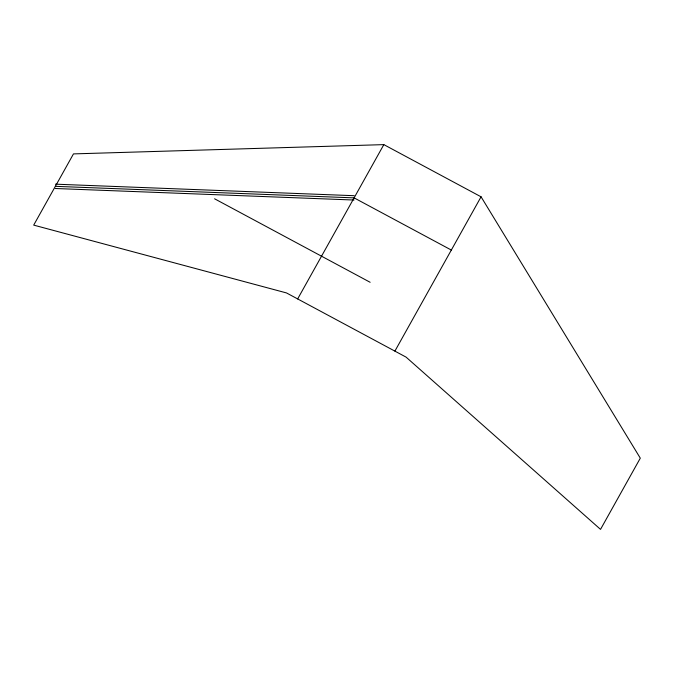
<?xml version="1.0" encoding="UTF-8"?>
<svg xmlns="http://www.w3.org/2000/svg" width="674" height="674" viewBox="0 0 674 674"><rect width="100%" height="100%" fill="white"/><g stroke="black" fill="none" stroke-linecap="round" stroke-linejoin="round"><path stroke-width="1.01" d="M297.664 298.927L383.835 144.624L481.067 196.808L640.3 458.16L600.526 529.376L406.077 357.119L286.484 292.929L33.7 225.116L73.474 153.899L383.835 144.624M394.897 351.112L481.067 196.808M55.437 184.171L354.187 195.704M55.361 186.336L354.103 197.87L451.327 250.054M55.276 188.501L354.019 200.035M214.585 198.788L370.144 282.288"/></g></svg>
